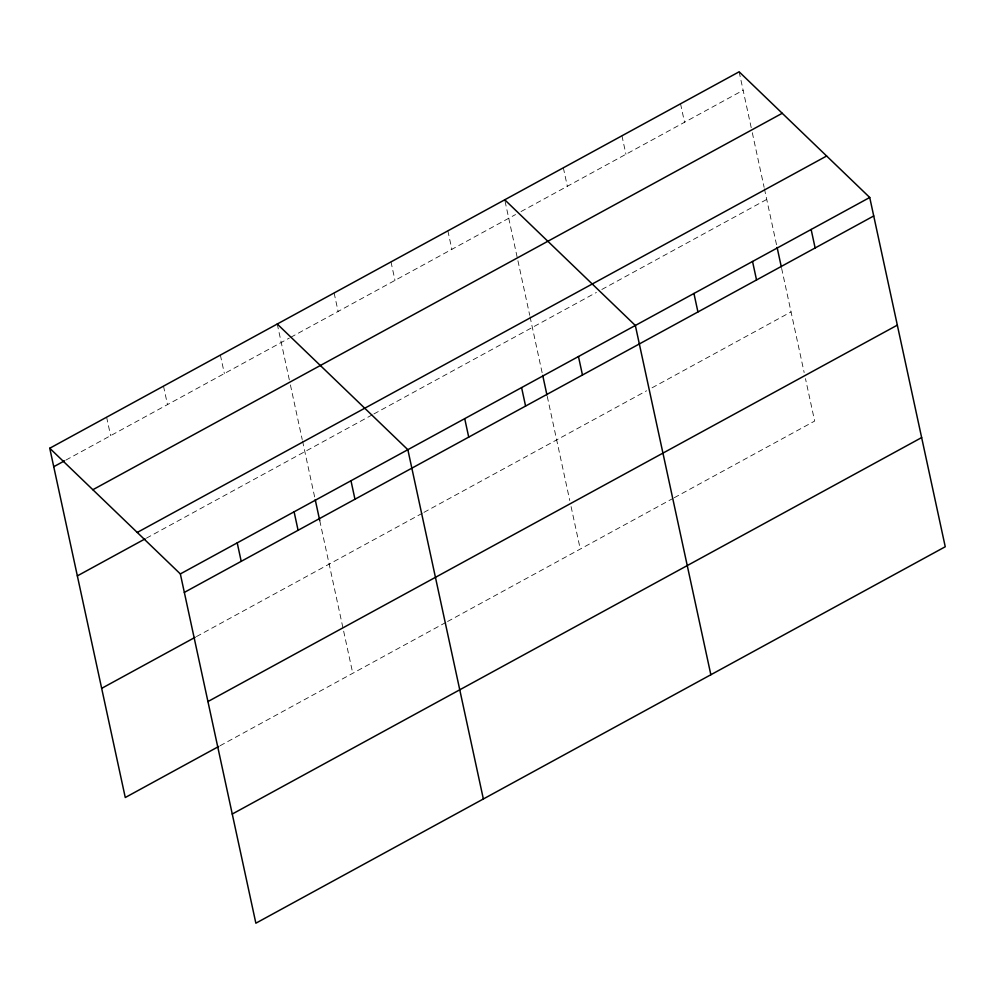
<?xml version="1.0" encoding="UTF-8"?>
<svg xmlns="http://www.w3.org/2000/svg" width="995" height="995" viewBox="0 0 995 995"><rect width="100%" height="100%" fill="white"/><g stroke="black" fill="none" stroke-linecap="round" stroke-linejoin="round"><path stroke-width="0.75" stroke-dasharray="4.97 3.73" d="M65.931 460.063L289.371 338.051M290.727 337.317L515.559 214.547M521.007 211.574L743.128 90.271M146.402 538.171L372.553 414.679M373.909 413.945L596.391 292.455M601.838 289.483L766.735 199.435M196.45 636.589L422.601 513.109M423.957 512.363L646.601 390.786M652.048 387.814L791.05 311.908M220.057 745.752L446.195 622.261M447.551 621.527L672.931 498.458M674.287 497.711L814.656 421.072L805.477 378.622M739.136 71.802L751.984 131.216M752.307 132.721L764.11 187.309M764.434 188.826L776.784 245.927M781.647 268.414L804.159 372.553M680.543 103.803L684.535 122.273M621.937 135.793L625.942 154.275M563.344 167.794L567.337 186.264M505.05 201.214L529.726 315.303M530.049 316.82L542.387 373.921M547.262 396.408L569.774 500.547M571.08 506.604L580.259 549.066M447.874 230.852L451.867 249.322M390.998 261.909L394.99 280.379M334.121 292.965L338.113 311.435M277.244 324.022L290.092 383.423M290.416 384.941L302.219 439.529M302.555 441.046L314.893 498.147M319.756 520.634L352.765 673.292M220.368 355.078L224.373 373.548M163.503 386.135L167.496 404.604M106.627 417.191L110.619 435.661"/><path stroke-width="1.49" d="M49.75 448.247L739.136 71.802L869.729 197.483L945.25 546.752L255.864 923.198L180.344 573.928L49.75 448.247L125.27 797.517L218.701 746.486M53.742 466.717L64.575 460.809M92.846 489.727L782.232 113.281M137.248 532.449L826.634 156.016M77.349 575.881L145.059 538.904M180.344 573.928L869.729 197.483M184.336 592.398L873.734 215.965M101.664 688.353L195.095 637.335M207.943 701.562L897.328 325.129M232.258 814.034L921.644 437.589M504.751 199.796L635.345 325.477L710.853 674.747M277.244 324.022L407.851 449.703L483.359 798.973M811.136 229.484L815.129 247.954M777.107 247.419L781.324 266.921M752.543 261.486L756.536 279.956M693.938 293.475L697.93 311.957M578.468 356.533L582.461 375.003M542.723 375.413L546.927 394.915M521.591 387.59L525.584 406.06M464.715 418.646L468.72 437.116M350.974 480.759L354.966 499.229M315.216 499.639L319.756 520.634M294.097 511.816L298.09 530.285M237.22 542.872L241.213 561.342"/></g></svg>
